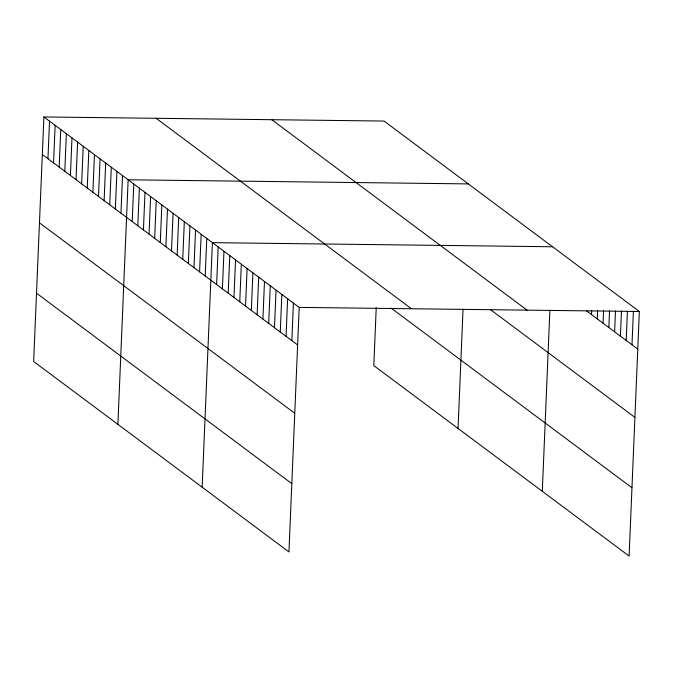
<?xml version="1.0" encoding="UTF-8"?>
<svg xmlns="http://www.w3.org/2000/svg" width="673" height="673" viewBox="0 0 673 673"><rect width="100%" height="100%" fill="white"/><g stroke="black" fill="none" stroke-linecap="round" stroke-linejoin="round"><path stroke-width="1.01" d="M43.896 116.942L33.65 361.494L288.953 551.944L299.199 307.393L43.896 116.942L384.047 121.056L639.35 311.506L629.104 556.058L373.801 365.607L376.232 307.654M47.943 158.71L49.516 121.132M53.554 162.9L55.136 125.321M59.174 167.089L60.747 129.51M64.793 171.279L66.366 133.7M70.404 175.468L71.986 137.889M76.024 179.657L77.597 142.079M81.643 183.847L83.216 146.268M87.254 188.036L88.836 150.458M92.874 192.226L94.447 154.647M98.494 196.415L100.067 158.845M104.105 200.604L105.686 163.034M109.724 204.794L111.297 167.224M115.344 208.983L116.917 171.413M120.955 213.173L122.536 175.603M117.901 424.343L128.148 179.792L468.299 183.906M132.194 221.552L133.767 183.981M137.805 225.749L139.378 188.171M143.425 229.939L144.998 192.36M149.044 234.128L150.617 196.55M154.655 238.318L156.229 200.739M160.275 242.507L161.848 204.929M165.894 246.697L167.468 209.118M171.506 250.886L173.079 213.307M177.125 255.075L178.698 217.497M182.736 259.265L184.318 221.686M188.356 263.454L189.929 225.876M193.975 267.644L195.549 230.065M199.587 271.833L201.168 234.263M205.206 276.023L206.779 238.452M202.152 487.193L212.399 242.642L552.55 246.755M216.613 284.528L218.187 246.957M222.401 288.852L223.974 251.273M228.181 293.167L229.762 255.589M233.968 297.483L235.542 259.904M239.756 301.798L241.329 264.22M245.544 306.114L247.117 268.544M251.332 310.43L252.905 272.859M257.12 314.754L258.693 277.175M262.907 319.069L264.481 281.491M268.695 323.385L270.268 285.806M274.475 327.701L276.056 290.122M280.262 332.016L281.844 294.438M286.05 336.332L287.623 298.762M291.838 340.647L293.411 303.077M458.052 428.457L463.049 309.159M542.295 491.307L549.891 310.203M591.483 314.552L591.66 310.371M597.271 318.867L597.616 310.514M603.05 323.183L603.58 310.657M608.838 327.499L609.545 310.8M614.626 331.814L615.501 310.943M620.413 336.13L621.465 311.086M626.201 340.454L627.429 311.22M631.989 344.769L633.386 311.363M299.199 307.393L639.35 311.506M586.52 310.85L637.777 349.085M271.799 119.701L527.102 310.152M490.339 309.538L634.917 417.386M156.153 118.297L411.447 308.747M391.106 308.083L631.964 487.757M42.323 154.521L297.626 344.971M39.463 222.822L294.766 413.272M36.51 293.192L291.813 483.643"/></g></svg>
